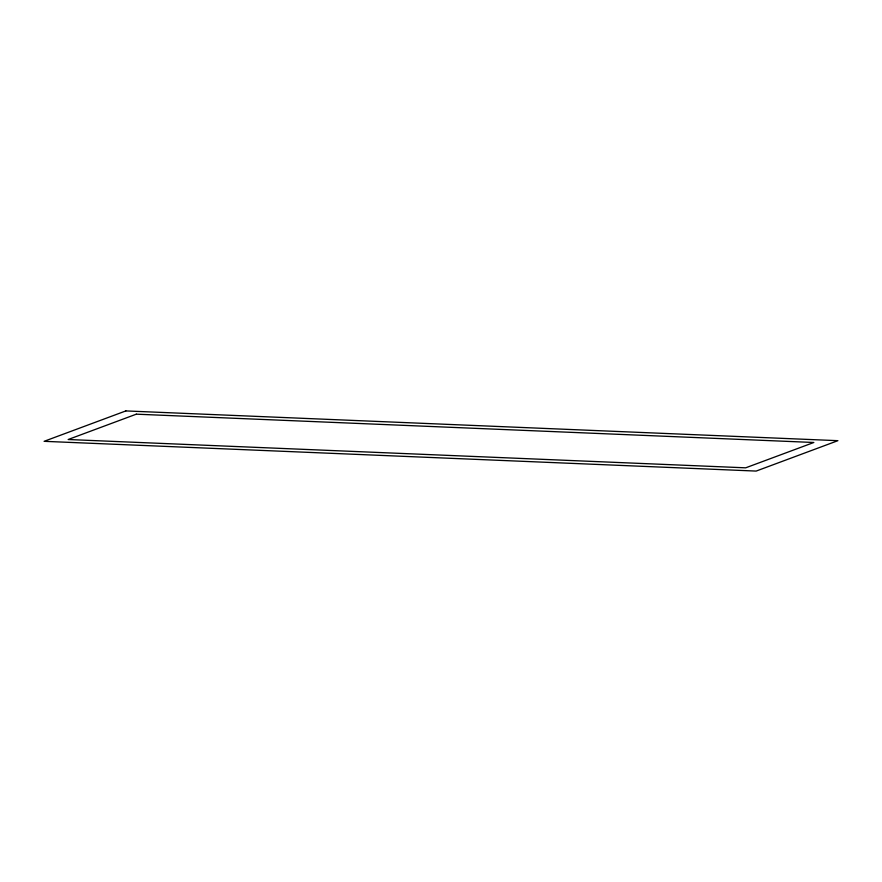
<?xml version="1.0" encoding="UTF-8"?>
<svg xmlns="http://www.w3.org/2000/svg" width="882" height="882" viewBox="0 0 882 882"><rect width="100%" height="100%" fill="white"/><g stroke="black" fill="none" stroke-linecap="round" stroke-linejoin="round"><path stroke-width="1.32" d="M125.85 410.924L44.1 441.32L756.15 471.076L837.9 440.68L125.85 410.924M136.324 414.176L68.168 439.512L745.676 467.824L813.832 442.488L136.324 414.176"/></g></svg>
